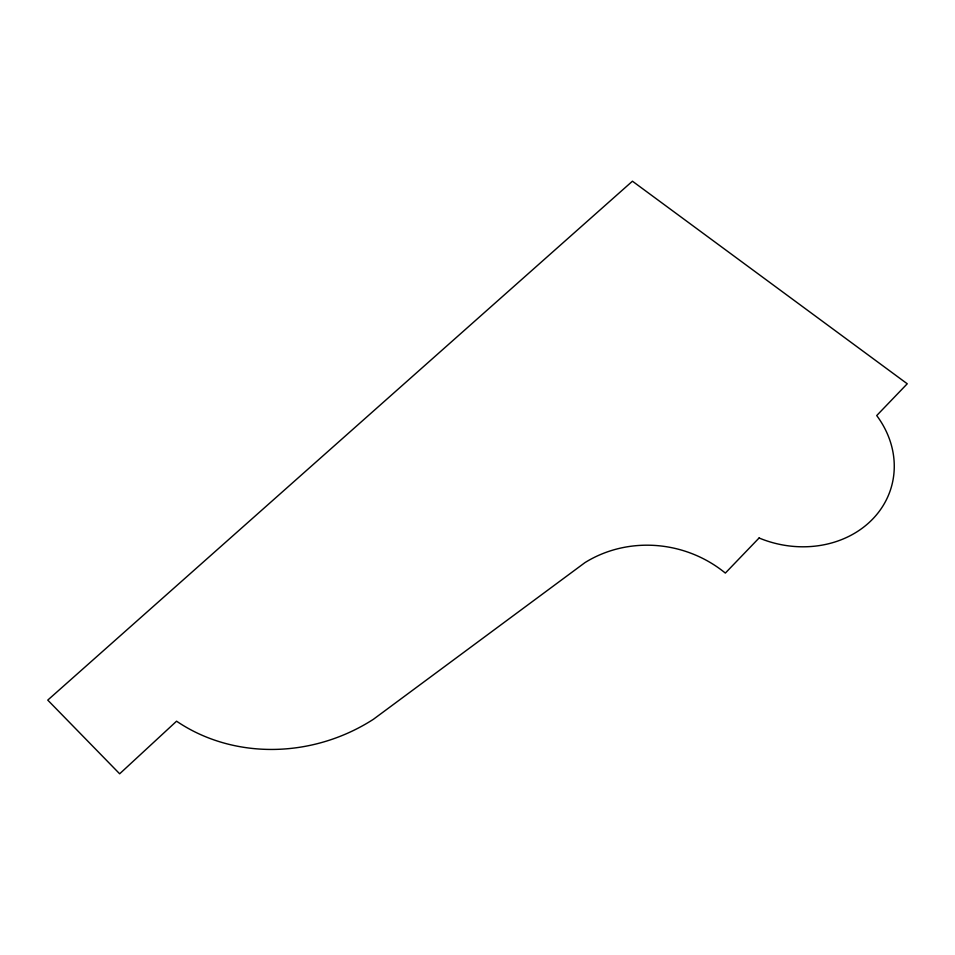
<?xml version="1.0" encoding="UTF-8"?>
<svg xmlns="http://www.w3.org/2000/svg" width="955" height="955" viewBox="0 0 955 955"><rect width="100%" height="100%" fill="white"/><g stroke="black" fill="none" stroke-linecap="round" stroke-linejoin="round"><path stroke-width="1.43" d="M759.082 537.987L725.346 573.084A116.033 107.939 15.2 0 0 584.997 562.591L373.465 719.246A170.838 153.469 -19.5 0 1 176.568 721.192L119.662 773.801L47.75 700.111L632.437 181.199L907.25 383.779L876.714 415.556A99.857 86.213 15.9 0 1 872.834 518.911A99.857 86.213 15.9 0 1 759.082 537.987"/></g></svg>
